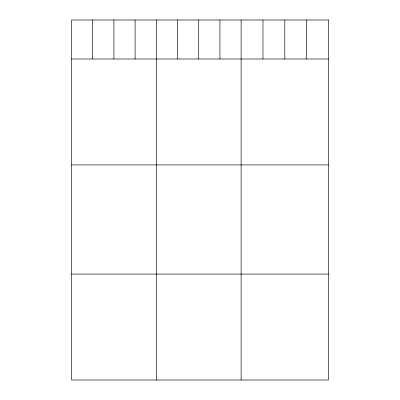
<?xml version="1.0" encoding="UTF-8"?>
<svg xmlns="http://www.w3.org/2000/svg" width="400" height="400" viewBox="0 0 400 400"><rect width="100%" height="100%" fill="white"/><g stroke="black" fill="none" stroke-linecap="round" stroke-linejoin="round"><path stroke-width="0.6" d="M71.49 58.985L328.51 58.985M71.49 164.92L328.51 164.92M71.49 274.065L328.51 274.065M306.665 20L306.665 58.985M284.815 20L284.815 58.985M262.97 20L262.97 58.985M241.125 20L241.125 380M219.92 20L219.92 58.985M198.715 20L198.715 58.985M177.51 20L177.51 58.985M156.305 20L156.305 380M135.1 20L135.1 58.985M113.9 20L113.9 58.985M92.695 20L92.695 58.985M328.51 20L71.49 20L71.49 380L328.51 380L328.51 20"/></g></svg>
